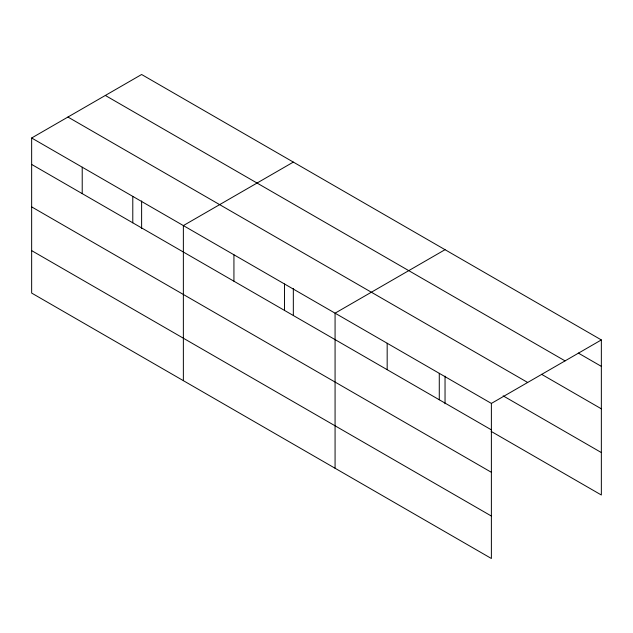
<?xml version="1.0" encoding="UTF-8"?>
<svg xmlns="http://www.w3.org/2000/svg" width="633" height="633" viewBox="0 0 633 633"><rect width="100%" height="100%" fill="white"/><g stroke="black" fill="none" stroke-linecap="round" stroke-linejoin="round"><path stroke-width="0.95" d="M491.382 472.305L491.382 403.419L31.65 137.994L31.65 293.071L491.382 558.496L491.382 472.305L31.65 206.88M491.168 431.39L601.35 495.006L601.35 339.929L141.618 74.504L31.65 137.994M293.332 162.095L183.364 225.585L183.364 380.662M445.039 249.687L335.071 313.177L335.071 468.246M491.382 403.419L601.35 339.929M578.285 353.056L601.35 366.365M105.331 95.456L565.063 360.881M541.563 374.301L601.35 408.815M67.937 117.042L527.669 382.467M503.124 395.847L601.35 452.555M31.65 164.43L491.382 429.854M31.65 250.621L491.382 516.045M445.039 376.129L445.039 403.775M439.278 373.335L439.278 399.771M387.174 343.26L387.174 369.696M293.332 288.545L293.332 315.194M284.502 283.98L284.502 310.415M233.933 254.782L233.933 281.218M141.618 200.954L141.618 228.592M132.788 196.388L132.788 222.824M82.219 167.191L82.219 193.627"/></g></svg>
